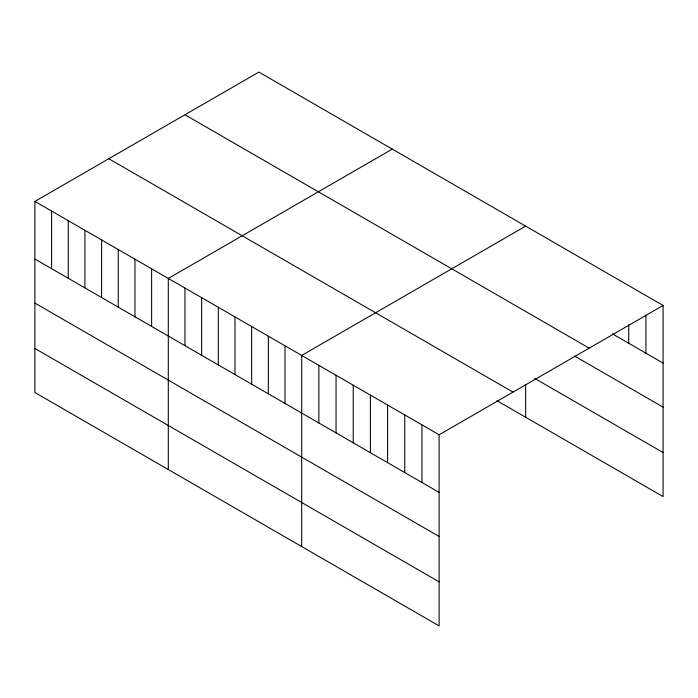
<?xml version="1.0" encoding="UTF-8"?>
<svg xmlns="http://www.w3.org/2000/svg" width="698" height="698" viewBox="0 0 698 698"><rect width="100%" height="100%" fill="white"/><g stroke="black" fill="none" stroke-linecap="round" stroke-linejoin="round"><path stroke-width="1.05" d="M34.9 201.408L439.121 434.784L439.121 625.905L34.9 392.529L34.9 201.408L258.879 72.095L663.1 305.471L663.1 496.592L496.95 400.669M392.267 149.11L168.297 278.423L168.297 469.545M525.664 226.126L301.684 355.43L301.684 546.56M439.121 434.784L663.1 305.471M612.469 333.862L663.1 363.1M184.961 114.769L589.191 348.145M574.489 355.989L663.1 407.152M534.703 378.412L663.1 452.54M108.809 158.734L513.039 392.11M34.9 259.028L439.121 492.404M34.9 303.089L439.121 536.465M34.9 348.476L439.121 581.853M645.92 315.121L645.92 353.179M628.741 324.779L628.741 343.259M525.664 384.729L525.664 417.247M421.941 424.864L421.941 482.493M404.761 414.944L404.761 472.572M387.582 405.023L387.582 462.652M370.402 395.112L370.402 452.732M353.223 385.191L353.223 442.811M336.043 375.271L336.043 432.9M318.864 365.351L318.864 422.979M285.011 345.807L285.011 403.435M268.337 336.183L268.337 393.803M251.664 326.551L251.664 384.179M234.99 316.927L234.99 374.556M218.317 307.303L218.317 364.923M201.643 297.671L201.643 355.299M184.97 288.047L184.97 345.676M151.623 268.791L151.623 326.42M134.95 259.167L134.95 316.787M118.267 249.544L118.267 307.164M101.594 239.911L101.594 297.54M84.92 230.288L84.92 287.908M68.247 220.655L68.247 278.284M51.573 211.032L51.573 268.66"/></g></svg>
